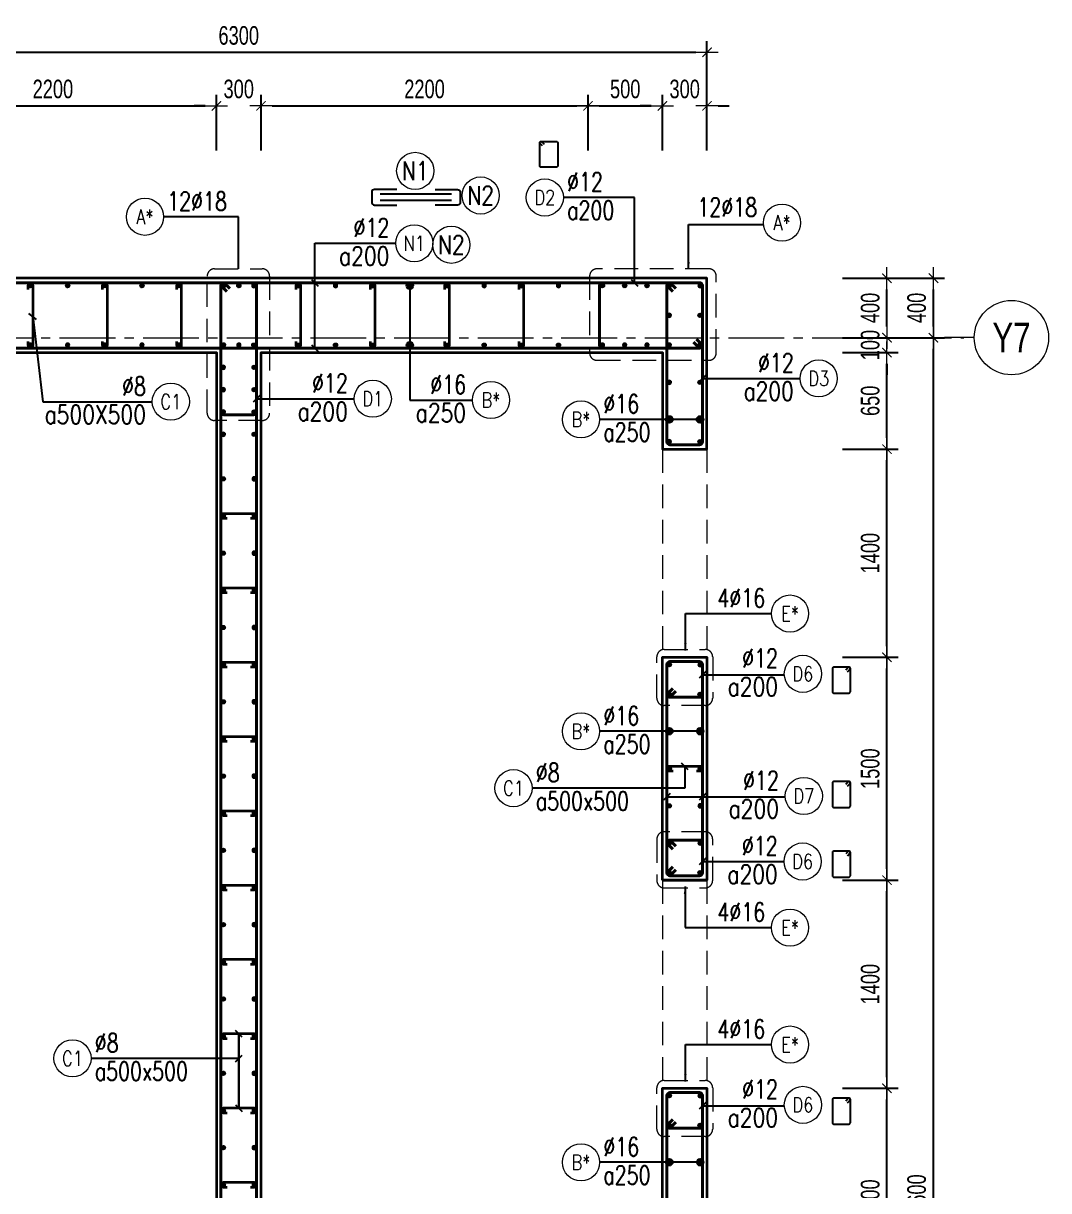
# Model space of a CAD drawing. Header units: millimetres. Extents: x 988833 to 1318015, y -9365 to 47591.
# Drawn here: x 1014300 to 1021197, y 39266 to 47120 of the extents above; entities that cross this region are included whole.
import ezdxf
from ezdxf.enums import TextEntityAlignment as Align

# ---------------------------------------------------------------- set-up
doc = ezdxf.new("R2010")
doc.units = ezdxf.units.MM
doc.header["$MEASUREMENT"] = 0
for name, pattern in [('HIDDEN', [9.525, 6.35, -3.175]), ('HIDDEN2', [4.7625, 3.175, -1.5875]), ('OF_Grid_1$0$CENTER2', [1.125, 0.75, -0.125, 0.125, -0.125])]:
    doc.linetypes.add(name, pattern=pattern)
doc.layers.get('0').update_dxf_attribs({"lineweight": 20})
doc.layers.get('Defpoints').update_dxf_attribs({"color": 151, "lineweight": 9})
doc.layers.add('Hidden', color=9, linetype='HIDDEN')
doc.layers.add('Ligature', color=1, linetype='Continuous')
for name, color, linetype, lineweight in [('KC-LEADER', 153, 'Continuous', 18), ('KC-THEP', 6, 'Continuous', 40), ('NDC_S_BEAM', 3, 'HIDDEN2', 20), ('NDC_S_DIM', 1, 'Continuous', 15), ('NDC_S_HIDDEN', 8, 'HIDDEN2', 13), ('NDC_S_LEADER', 1, 'Continuous', 15), ('NDC_S_REBAR', 4, 'Continuous', 35), ('NDC_S_STIRRUP', 4, 'Continuous', 40), ('NDC_S_VN TEXT', 7, 'Continuous', 20), ('NDC_S_WALL', 6, 'Continuous', 35), ('OF_Grid_1$0$NDC_S_AXIS', 5, 'OF_Grid_1$0$CENTER2', 13), ('OF_Grid_1$0$NDC_S_SYMBOL', 1, 'Continuous', 15), ('OF_Grid_1$0$NDC_S_TEXT SYMBOL', 7, 'Continuous', 20)]:
    doc.layers.add(name, color=color, linetype=linetype, lineweight=lineweight)
doc.styles.add('NDC_ARIAL', font='arial.ttf', dxfattribs={"width": 0.85})
doc.styles.add('NDC_DIM', font='', dxfattribs={"width": 0.75})
doc.styles.add('NDC_EN TXT', font='romans.shx', dxfattribs={"width": 0.8})
doc.styles.add('OF_Grid_1$0$NDC_ANNO', font='', dxfattribs={"width": 0.8})
doc.styles.get('NDC_DIM').set_extended_font_data('Dotum')
doc.styles.get('OF_Grid_1$0$NDC_ANNO').set_extended_font_data('Dotum')
doc.dimstyles.new('NDC_1-50', dxfattribs={"dimscale": 50, "dimtxt": 2.5, "dimasz": 1, "dimexe": 1.5, "dimexo": 0, "dimgap": 0.8, "dimtad": 1, "dimdec": 0, "dimdsep": 46, "dimtxsty": 'NDC_ARIAL', "dimblk": 'DIMMARK', "dimcen": 49999.938995, "dimdle": 1.5, "dimclrd": 1, "dimclre": 1, "dimclrt": 3, "dimadec": 0, "dimazin": 0, "dimtfac": 1, "dimtdec": 0, "dimtix": 1, "dimtmove": 2, "dimatfit": 3, "dimfxl": 1, "dimarcsym": 0})
doc.dimstyles.new('NDC_dim_30', dxfattribs={"dimscale": 30, "dimtxt": 2.5, "dimasz": 1.5, "dimexe": 1.5, "dimexo": 2.5, "dimgap": 1, "dimtad": 1, "dimdec": 0, "dimzin": 0, "dimdsep": 46, "dimtxsty": 'NDC_DIM', "dimblk": 'DIMMARK', "dimcen": 0.09, "dimdle": 1.2, "dimclrd": 1, "dimclre": 1, "dimclrt": 3, "dimadec": 0, "dimazin": 0, "dimtfac": 1, "dimtdec": 0, "dimtix": 1, "dimtofl": 0, "dimtmove": 0, "dimatfit": 3, "dimfxl": 6, "dimfxlon": 1, "dimtolj": 1, "dimtzin": 0, "dimarcsym": 0})
doc.dimstyles.new('NDC_dim_50', dxfattribs={"dimscale": 50, "dimtxt": 2.5, "dimasz": 1.5, "dimexe": 1.5, "dimexo": 2.5, "dimgap": 1, "dimtad": 1, "dimdec": 0, "dimzin": 0, "dimdsep": 46, "dimtxsty": 'NDC_DIM', "dimblk": 'DIMMARK', "dimcen": 0.09, "dimdle": 1.2, "dimclrd": 1, "dimclre": 1, "dimclrt": 3, "dimadec": 0, "dimazin": 0, "dimtfac": 1, "dimtdec": 0, "dimtix": 1, "dimtofl": 0, "dimtmove": 0, "dimatfit": 3, "dimfxl": 6, "dimfxlon": 1, "dimtolj": 1, "dimtzin": 0, "dimarcsym": 0})

# ---------------------------------------------------------------- blocks, each defined once
blk = doc.blocks.new('THEP')
at = {"layer": 'KC-LEADER', "color": 6}
blk.add_circle((0, 0), 14, dxfattribs=at)
at = {"layer": 'KC-THEP'}
for p, q in [((-14, 0), (14, 0)), ((9.9, 9.9), (-9.9, -9.9)), ((-9.9, 9.9), (9.9, -9.9)), ((0, 14), (0, -14))]:
    blk.add_line(p, q, dxfattribs=at)
blk = doc.blocks.new('DIMMARK')
at = {"layer": 'NDC_S_DIM', "color": 1}
blk.add_line((-1.5, 0), (1, 0), dxfattribs=at)
at = {"layer": 'NDC_S_DIM', "color": 2, "const_width": 0.1}
blk.add_lwpolyline([(-0.42, -0.42), (0.42, 0.42)], dxfattribs=at)
blk = doc.blocks.new('*U11')
blk.add_circle((-2.5, 0), 2.5)
at = {"layer": 'NDC_S_VN TEXT', "color": 3, "style": 'NDC_EN TXT', "width": 0.75}
for tag, p in [('DK1', (0.5, 0.85)), ('KC1', (0.5, -2.97))]:
    blk.add_attdef(tag, p, '', height=2.5, dxfattribs=at)
at = {"layer": 'NDC_S_VN TEXT', "color": 7, "style": 'NDC_EN TXT', "width": 0.8}
blk.add_attdef('SH2', text='', height=2, dxfattribs=at).set_placement((-2.5, 0), align=Align.MIDDLE)
blk = doc.blocks.new('*U10')
blk.add_circle((2.5, 0), 2.5)
at = {"layer": 'NDC_S_VN TEXT', "color": 3, "style": 'NDC_EN TXT'}
for tag, width, p in [('DK2', 0.75, (-0.85, 0.85)), ('KC2', 0.8, (-0.85, -2.97))]:
    blk.add_attdef(tag, text='', height=2.5, dxfattribs=dict(at, width=width)).set_placement(p, align=Align.RIGHT)
at = {"layer": 'NDC_S_VN TEXT', "color": 7, "style": 'NDC_EN TXT', "width": 0.8}
blk.add_attdef('SH3', text='', height=2, dxfattribs=at).set_placement((2.5, 0), align=Align.MIDDLE)
blk = doc.blocks.new('A$C7BC65A55')
at = {"layer": 'Ligature'}
for p, q in [((-15.2, 372, 0), (-15.2, 38.5, 0)), ((15.2, 372, 0), (15.2, 38.5, 0))]:
    blk.add_line(p, q, dxfattribs=at)
for points in [[(-36.2, 296.5), (-36.2, 400.9, -0.414214), (-24, 413.1), (24, 413.1, -0.414214), (36.2, 400.9), (36.2, 296.5)], [(-36.2, 116.5), (-36.2, 12.2, 0.414214), (-24, 0), (24, 0, 0.414214), (36.2, 12.2), (36.2, 116.5)]]:
    blk.add_lwpolyline(points, format="xyb", dxfattribs=at)
blk = doc.blocks.new('*U13')
blk.add_circle((-2.5, 0), 2.5)
at = {"layer": 'NDC_S_VN TEXT', "color": 3, "style": 'NDC_EN TXT', "width": 0.75}
blk.add_attdef('DK1', (0.5, 0.85), '', height=2.5, dxfattribs=at)
at = {"layer": 'NDC_S_VN TEXT', "color": 7, "style": 'NDC_EN TXT', "width": 0.8}
blk.add_attdef('SH2', text='', height=2, dxfattribs=at).set_placement((-2.5, 0), align=Align.MIDDLE)
blk = doc.blocks.new('*D229')
at = {"layer": 'Defpoints', "color": 0, "transparency": 16777216}
for p in [(1015599, 46564.9), (1013398.8, 46328.1), (1015599, 44904.9)]:
    blk.add_point(p, dxfattribs=at)
at = {"layer": 'NDC_S_DIM', "color": 1, "lineweight": -2, "transparency": 16777216}
for p, q in [((1013398.8, 46453.1), (1013398.8, 46639.9)), ((1015599, 46264.9), (1015599, 46639.9)), ((1013473.8, 46564.9), (1015524, 46564.9))]:
    blk.add_line(p, q, dxfattribs=at)
at = {"layer": 'NDC_S_DIM', "color": 1, "lineweight": -2, "transparency": 16777216, "xscale": 75, "yscale": 75, "zscale": 75, "rotation": 180}
blk.add_blockref('DIMMARK', (1013398.8, 46564.9), dxfattribs=at)
at = {"layer": 'NDC_S_DIM', "color": 1, "lineweight": -2, "transparency": 16777216, "xscale": 75, "yscale": 75, "zscale": 75}
blk.add_blockref('DIMMARK', (1015599, 46564.9), dxfattribs=at)
at = {"layer": 'NDC_S_DIM', "color": 3, "transparency": 16777216, "insert": (1014498.9, 46677.5), "char_height": 125, "attachment_point": 5, "style": 'NDC_DIM'}
blk.add_mtext('\\A1;2200', dxfattribs=at)
blk = doc.blocks.new('*D216')
at = {"layer": 'Defpoints', "color": 0, "transparency": 16777216}
for p in [(1015899, 46564.9), (1015599, 44904.9), (1015899, 44904.9)]:
    blk.add_point(p, dxfattribs=at)
at = {"layer": 'NDC_S_DIM', "color": 1, "lineweight": -2, "transparency": 16777216}
for p, q in [((1015599, 46264.9), (1015599, 46639.9)), ((1015899, 46264.9), (1015899, 46639.9)), ((1015524, 46564.9), (1015449, 46564.9)), ((1015974, 46564.9), (1016049, 46564.9))]:
    blk.add_line(p, q, dxfattribs=at)
at = {"layer": 'NDC_S_DIM', "color": 1, "lineweight": -2, "transparency": 16777216, "xscale": 75, "yscale": 75, "zscale": 75}
blk.add_blockref('DIMMARK', (1015599, 46564.9), dxfattribs=at)
at = {"layer": 'NDC_S_DIM', "color": 1, "lineweight": -2, "transparency": 16777216, "xscale": 75, "yscale": 75, "zscale": 75, "rotation": 180}
blk.add_blockref('DIMMARK', (1015899, 46564.9), dxfattribs=at)
at = {"layer": 'NDC_S_DIM', "color": 3, "transparency": 16777216, "insert": (1015749, 46677.5), "char_height": 125, "attachment_point": 5, "style": 'NDC_DIM'}
blk.add_mtext('\\A1;300', dxfattribs=at)
blk = doc.blocks.new('*D217')
at = {"layer": 'Defpoints', "color": 0, "transparency": 16777216}
for p in [(1018098.7, 46564.9), (1018098.7, 44956.6), (1015899, 44904.9)]:
    blk.add_point(p, dxfattribs=at)
at = {"layer": 'NDC_S_DIM', "color": 1, "lineweight": -2, "transparency": 16777216}
for p, q in [((1015899, 46264.9), (1015899, 46639.9)), ((1018098.7, 46264.9), (1018098.7, 46639.9)), ((1015974, 46564.9), (1018023.7, 46564.9))]:
    blk.add_line(p, q, dxfattribs=at)
at = {"layer": 'NDC_S_DIM', "color": 1, "lineweight": -2, "transparency": 16777216, "xscale": 75, "yscale": 75, "zscale": 75, "rotation": 180}
blk.add_blockref('DIMMARK', (1015899, 46564.9), dxfattribs=at)
at = {"layer": 'NDC_S_DIM', "color": 1, "lineweight": -2, "transparency": 16777216, "xscale": 75, "yscale": 75, "zscale": 75}
blk.add_blockref('DIMMARK', (1018098.7, 46564.9), dxfattribs=at)
at = {"layer": 'NDC_S_DIM', "color": 3, "transparency": 16777216, "insert": (1016998.9, 46677.5), "char_height": 125, "attachment_point": 5, "style": 'NDC_DIM'}
blk.add_mtext('\\A1;2200', dxfattribs=at)
blk = doc.blocks.new('*D218')
at = {"layer": 'Defpoints', "color": 0, "transparency": 16777216}
for p in [(1018599, 46564.9), (1018098.7, 44956.6), (1018599, 44904.9)]:
    blk.add_point(p, dxfattribs=at)
at = {"layer": 'NDC_S_DIM', "color": 1, "lineweight": -2, "transparency": 16777216}
for p, q in [((1018098.7, 46264.9), (1018098.7, 46639.9)), ((1018599, 46264.9), (1018599, 46639.9)), ((1018173.7, 46564.9), (1018524, 46564.9))]:
    blk.add_line(p, q, dxfattribs=at)
at = {"layer": 'NDC_S_DIM', "color": 1, "lineweight": -2, "transparency": 16777216, "xscale": 75, "yscale": 75, "zscale": 75, "rotation": 180}
blk.add_blockref('DIMMARK', (1018098.7, 46564.9), dxfattribs=at)
at = {"layer": 'NDC_S_DIM', "color": 1, "lineweight": -2, "transparency": 16777216, "xscale": 75, "yscale": 75, "zscale": 75}
blk.add_blockref('DIMMARK', (1018599, 46564.9), dxfattribs=at)
at = {"layer": 'NDC_S_DIM', "color": 3, "transparency": 16777216, "insert": (1018348.9, 46677.5), "char_height": 125, "attachment_point": 5, "style": 'NDC_DIM'}
blk.add_mtext('\\A1;500', dxfattribs=at)
blk = doc.blocks.new('*D219')
at = {"layer": 'Defpoints', "color": 0, "transparency": 16777216}
for p in [(1018899, 46564.9), (1018899, 45404.9), (1018599, 44904.9)]:
    blk.add_point(p, dxfattribs=at)
at = {"layer": 'NDC_S_DIM', "color": 1, "lineweight": -2, "transparency": 16777216}
for p, q in [((1018599, 46264.9), (1018599, 46639.9)), ((1018899, 46264.9), (1018899, 46639.9)), ((1018524, 46564.9), (1018449, 46564.9)), ((1018974, 46564.9), (1019049, 46564.9))]:
    blk.add_line(p, q, dxfattribs=at)
at = {"layer": 'NDC_S_DIM', "color": 1, "lineweight": -2, "transparency": 16777216, "xscale": 75, "yscale": 75, "zscale": 75}
blk.add_blockref('DIMMARK', (1018599, 46564.9), dxfattribs=at)
at = {"layer": 'NDC_S_DIM', "color": 1, "lineweight": -2, "transparency": 16777216, "xscale": 75, "yscale": 75, "zscale": 75, "rotation": 180}
blk.add_blockref('DIMMARK', (1018899, 46564.9), dxfattribs=at)
at = {"layer": 'NDC_S_DIM', "color": 3, "transparency": 16777216, "insert": (1018749, 46677.5), "char_height": 125, "attachment_point": 5, "style": 'NDC_DIM'}
blk.add_mtext('\\A1;300', dxfattribs=at)
blk = doc.blocks.new('*D220')
at = {"layer": 'Defpoints', "color": 0, "transparency": 16777216}
for p in [(1018899, 46925.2), (1012599, 45404.9), (1018899, 45404.9)]:
    blk.add_point(p, dxfattribs=at)
at = {"layer": 'NDC_S_DIM', "color": 1, "lineweight": -2, "transparency": 16777216}
for p, q in [((1012599, 46625.2), (1012599, 47000.2)), ((1018899, 46625.2), (1018899, 47000.2)), ((1012674, 46925.2), (1018824, 46925.2))]:
    blk.add_line(p, q, dxfattribs=at)
at = {"layer": 'NDC_S_DIM', "color": 1, "lineweight": -2, "transparency": 16777216, "xscale": 75, "yscale": 75, "zscale": 75, "rotation": 180}
blk.add_blockref('DIMMARK', (1012599, 46925.2), dxfattribs=at)
at = {"layer": 'NDC_S_DIM', "color": 1, "lineweight": -2, "transparency": 16777216, "xscale": 75, "yscale": 75, "zscale": 75}
blk.add_blockref('DIMMARK', (1018899, 46925.2), dxfattribs=at)
at = {"layer": 'NDC_S_DIM', "color": 3, "transparency": 16777216, "insert": (1015749, 47037.8), "char_height": 125, "attachment_point": 5, "style": 'NDC_DIM'}
blk.add_mtext('\\A1;6300', dxfattribs=at)
blk = doc.blocks.new('*U9')
blk.add_circle((2.5, 0), 2.5)
at = {"layer": 'NDC_S_VN TEXT', "color": 3, "style": 'NDC_EN TXT', "width": 0.75}
blk.add_attdef('DK2', text='', height=2.5, dxfattribs=at).set_placement((-0.85, 0.85), align=Align.RIGHT)
at = {"layer": 'NDC_S_VN TEXT', "color": 7, "style": 'NDC_EN TXT', "width": 0.8}
blk.add_attdef('SH3', text='', height=2, dxfattribs=at).set_placement((2.5, 0), align=Align.MIDDLE)
blk = doc.blocks.new('*D206')
at = {"layer": 'Defpoints', "color": 0, "ltscale": 200, "transparency": 16777216}
for p in [(1018899, 45404.9), (1020109.8, 45404.9), (1018899, 45004.9)]:
    blk.add_point(p, dxfattribs=at)
at = {"layer": 'NDC_S_DIM', "color": 1, "lineweight": -2, "ltscale": 200, "transparency": 16777216}
for p, q in [((1019809.8, 45404.9), (1020184.8, 45404.9)), ((1020109.8, 45079.9), (1020109.8, 45329.9)), ((1019809.8, 45004.9), (1020184.8, 45004.9))]:
    blk.add_line(p, q, dxfattribs=at)
at = {"layer": 'NDC_S_DIM', "color": 1, "lineweight": -2, "ltscale": 200, "transparency": 16777216, "xscale": 75, "yscale": 75, "zscale": 75}
for p, rotation in [((1020109.8, 45404.9), 90), ((1020109.8, 45004.9), 270)]:
    blk.add_blockref('DIMMARK', p, dxfattribs=dict(at, rotation=rotation))
at = {"layer": 'NDC_S_DIM', "color": 3, "ltscale": 200, "transparency": 16777216, "insert": (1019997.2, 45204.9), "char_height": 125, "attachment_point": 5, "rotation": 90, "style": 'NDC_DIM'}
blk.add_mtext('\\A1;400', dxfattribs=at)
blk = doc.blocks.new('*D210')
at = {"layer": 'Defpoints', "color": 0, "ltscale": 200, "transparency": 16777216}
for p in [(1018899, 45004.9), (1020422.4, 45004.9), (1018899, 33405.2)]:
    blk.add_point(p, dxfattribs=at)
at = {"layer": 'NDC_S_DIM', "color": 1, "lineweight": -2, "ltscale": 200, "transparency": 16777216}
for p, q in [((1020122.4, 45004.9), (1020497.4, 45004.9)), ((1020422.4, 33480.2), (1020422.4, 44929.9)), ((1020122.4, 33405.2), (1020497.4, 33405.2))]:
    blk.add_line(p, q, dxfattribs=at)
at = {"layer": 'NDC_S_DIM', "color": 1, "lineweight": -2, "ltscale": 200, "transparency": 16777216, "xscale": 75, "yscale": 75, "zscale": 75}
for p, rotation in [((1020422.4, 45004.9), 90), ((1020422.4, 33405.2), 270)]:
    blk.add_blockref('DIMMARK', p, dxfattribs=dict(at, rotation=rotation))
at = {"layer": 'NDC_S_DIM', "color": 3, "ltscale": 200, "transparency": 16777216, "insert": (1020309.8, 39205), "char_height": 125, "attachment_point": 5, "rotation": 90, "style": 'NDC_DIM'}
blk.add_mtext('\\A1;11600', dxfattribs=at)
blk = doc.blocks.new('*D211')
at = {"layer": 'Defpoints', "color": 0, "ltscale": 200, "transparency": 16777216}
for p in [(1018899, 45404.9), (1020422.4, 45404.9), (1018899, 45004.9)]:
    blk.add_point(p, dxfattribs=at)
at = {"layer": 'NDC_S_DIM', "color": 1, "lineweight": -2, "ltscale": 200, "transparency": 16777216}
for p, q in [((1020122.4, 45404.9), (1020497.4, 45404.9)), ((1020422.4, 45079.9), (1020422.4, 45329.9)), ((1020122.4, 45004.9), (1020497.4, 45004.9))]:
    blk.add_line(p, q, dxfattribs=at)
at = {"layer": 'NDC_S_DIM', "color": 1, "lineweight": -2, "ltscale": 200, "transparency": 16777216, "xscale": 75, "yscale": 75, "zscale": 75}
for p, rotation in [((1020422.4, 45404.9), 90), ((1020422.4, 45004.9), 270)]:
    blk.add_blockref('DIMMARK', p, dxfattribs=dict(at, rotation=rotation))
at = {"layer": 'NDC_S_DIM', "color": 3, "ltscale": 200, "transparency": 16777216, "insert": (1020309.8, 45204.9), "char_height": 125, "attachment_point": 5, "rotation": 90, "style": 'NDC_DIM'}
blk.add_mtext('\\A1;400', dxfattribs=at)
blk = doc.blocks.new('*U57')
at = {"layer": 'OF_Grid_1$0$NDC_S_SYMBOL'}
blk.add_line((-5, 0), (-9, 0), dxfattribs=at)
blk.add_circle((0, 0), 5, dxfattribs=at)
at = {"layer": 'OF_Grid_1$0$NDC_S_TEXT SYMBOL', "color": 7, "style": 'OF_Grid_1$0$NDC_ANNO', "width": 0.8}
blk.add_attdef('GRID', text='', height=4, rotation=90, dxfattribs=at).set_placement((0, 0), align=Align.MIDDLE)
blk = doc.blocks.new('*D236')
at = {"layer": 'Defpoints', "color": 0, "ltscale": 200, "transparency": 16777216}
for p in [(1018845.3, 39954.9), (1020109.8, 39954.9), (1018845.3, 38454.9)]:
    blk.add_point(p, dxfattribs=at)
at = {"layer": 'NDC_S_DIM', "color": 1, "lineweight": -2, "ltscale": 200, "transparency": 16777216}
for p, q in [((1019809.8, 39954.9), (1020184.8, 39954.9)), ((1020109.8, 38529.9), (1020109.8, 39879.9)), ((1019809.8, 38454.9), (1020184.8, 38454.9))]:
    blk.add_line(p, q, dxfattribs=at)
at = {"layer": 'NDC_S_DIM', "color": 1, "lineweight": -2, "ltscale": 200, "transparency": 16777216, "xscale": 75, "yscale": 75, "zscale": 75}
for p, rotation in [((1020109.8, 39954.9), 90), ((1020109.8, 38454.9), 270)]:
    blk.add_blockref('DIMMARK', p, dxfattribs=dict(at, rotation=rotation))
at = {"layer": 'NDC_S_DIM', "color": 3, "ltscale": 200, "transparency": 16777216, "insert": (1019997.2, 39204.9), "char_height": 125, "attachment_point": 5, "rotation": 90, "style": 'NDC_DIM'}
blk.add_mtext('\\A1;1500', dxfattribs=at)
blk = doc.blocks.new('*D237')
at = {"layer": 'Defpoints', "color": 0, "ltscale": 200, "transparency": 16777216}
for p in [(1018845.3, 41354.9), (1020109.8, 41354.9), (1018845.3, 39954.9)]:
    blk.add_point(p, dxfattribs=at)
at = {"layer": 'NDC_S_DIM', "color": 1, "lineweight": -2, "ltscale": 200, "transparency": 16777216}
for p, q in [((1019809.8, 41354.9), (1020184.8, 41354.9)), ((1020109.8, 40029.9), (1020109.8, 41279.9)), ((1019809.8, 39954.9), (1020184.8, 39954.9))]:
    blk.add_line(p, q, dxfattribs=at)
at = {"layer": 'NDC_S_DIM', "color": 1, "lineweight": -2, "ltscale": 200, "transparency": 16777216, "xscale": 75, "yscale": 75, "zscale": 75}
for p, rotation in [((1020109.8, 41354.9), 90), ((1020109.8, 39954.9), 270)]:
    blk.add_blockref('DIMMARK', p, dxfattribs=dict(at, rotation=rotation))
at = {"layer": 'NDC_S_DIM', "color": 3, "ltscale": 200, "transparency": 16777216, "insert": (1019997.2, 40654.9), "char_height": 125, "attachment_point": 5, "rotation": 90, "style": 'NDC_DIM'}
blk.add_mtext('\\A1;1400', dxfattribs=at)
blk = doc.blocks.new('*D238')
at = {"layer": 'Defpoints', "color": 0, "ltscale": 200, "transparency": 16777216}
for p in [(1018845.3, 42854.9), (1020109.8, 42854.9), (1018845.3, 41354.9)]:
    blk.add_point(p, dxfattribs=at)
at = {"layer": 'NDC_S_DIM', "color": 1, "lineweight": -2, "ltscale": 200, "transparency": 16777216}
for p, q in [((1019809.8, 42854.9), (1020184.8, 42854.9)), ((1020109.8, 41429.9), (1020109.8, 42779.9)), ((1019809.8, 41354.9), (1020184.8, 41354.9))]:
    blk.add_line(p, q, dxfattribs=at)
at = {"layer": 'NDC_S_DIM', "color": 1, "lineweight": -2, "ltscale": 200, "transparency": 16777216, "xscale": 75, "yscale": 75, "zscale": 75}
for p, rotation in [((1020109.8, 42854.9), 90), ((1020109.8, 41354.9), 270)]:
    blk.add_blockref('DIMMARK', p, dxfattribs=dict(at, rotation=rotation))
at = {"layer": 'NDC_S_DIM', "color": 3, "ltscale": 200, "transparency": 16777216, "insert": (1019997.2, 42104.9), "char_height": 125, "attachment_point": 5, "rotation": 90, "style": 'NDC_DIM'}
blk.add_mtext('\\A1;1500', dxfattribs=at)
blk = doc.blocks.new('*D239')
at = {"layer": 'Defpoints', "color": 0, "ltscale": 200, "transparency": 16777216}
for p in [(1018845.3, 44254.9), (1020109.8, 44254.9), (1018845.3, 42854.9)]:
    blk.add_point(p, dxfattribs=at)
at = {"layer": 'NDC_S_DIM', "color": 1, "lineweight": -2, "ltscale": 200, "transparency": 16777216}
for p, q in [((1019809.8, 44254.9), (1020184.8, 44254.9)), ((1020109.8, 42929.9), (1020109.8, 44179.9)), ((1019809.8, 42854.9), (1020184.8, 42854.9))]:
    blk.add_line(p, q, dxfattribs=at)
at = {"layer": 'NDC_S_DIM', "color": 1, "lineweight": -2, "ltscale": 200, "transparency": 16777216, "xscale": 75, "yscale": 75, "zscale": 75}
for p, rotation in [((1020109.8, 44254.9), 90), ((1020109.8, 42854.9), 270)]:
    blk.add_blockref('DIMMARK', p, dxfattribs=dict(at, rotation=rotation))
at = {"layer": 'NDC_S_DIM', "color": 3, "ltscale": 200, "transparency": 16777216, "insert": (1019997.2, 43554.9), "char_height": 125, "attachment_point": 5, "rotation": 90, "style": 'NDC_DIM'}
blk.add_mtext('\\A1;1400', dxfattribs=at)
blk = doc.blocks.new('*D240')
at = {"layer": 'Defpoints', "color": 0, "ltscale": 200, "transparency": 16777216}
for p in [(1018599, 44904.9), (1020109.8, 44904.9), (1018845.3, 44254.9)]:
    blk.add_point(p, dxfattribs=at)
at = {"layer": 'NDC_S_DIM', "color": 1, "lineweight": -2, "ltscale": 200, "transparency": 16777216}
for p, q in [((1019809.8, 44904.9), (1020184.8, 44904.9)), ((1020109.8, 44329.9), (1020109.8, 44829.9)), ((1019809.8, 44254.9), (1020184.8, 44254.9))]:
    blk.add_line(p, q, dxfattribs=at)
at = {"layer": 'NDC_S_DIM', "color": 1, "lineweight": -2, "ltscale": 200, "transparency": 16777216, "xscale": 75, "yscale": 75, "zscale": 75}
for p, rotation in [((1020109.8, 44904.9), 90), ((1020109.8, 44254.9), 270)]:
    blk.add_blockref('DIMMARK', p, dxfattribs=dict(at, rotation=rotation))
at = {"layer": 'NDC_S_DIM', "color": 3, "ltscale": 200, "transparency": 16777216, "insert": (1019997.2, 44579.9), "char_height": 125, "attachment_point": 5, "rotation": 90, "style": 'NDC_DIM'}
blk.add_mtext('\\A1;650', dxfattribs=at)
blk = doc.blocks.new('*D241')
at = {"layer": 'Defpoints', "color": 0, "ltscale": 200, "transparency": 16777216}
for p in [(1018899, 45004.9), (1020109.8, 45004.9), (1018599, 44904.9)]:
    blk.add_point(p, dxfattribs=at)
at = {"layer": 'NDC_S_DIM', "color": 1, "lineweight": -2, "ltscale": 200, "transparency": 16777216}
for p, q in [((1020109.8, 45079.9), (1020109.8, 45154.9)), ((1019809.8, 45004.9), (1020184.8, 45004.9)), ((1019809.8, 44904.9), (1020184.8, 44904.9)), ((1020109.8, 44829.9), (1020109.8, 44754.9))]:
    blk.add_line(p, q, dxfattribs=at)
at = {"layer": 'NDC_S_DIM', "color": 1, "lineweight": -2, "ltscale": 200, "transparency": 16777216, "xscale": 75, "yscale": 75, "zscale": 75}
for p, rotation in [((1020109.8, 45004.9), 270), ((1020109.8, 44904.9), 90)]:
    blk.add_blockref('DIMMARK', p, dxfattribs=dict(at, rotation=rotation))
at = {"layer": 'NDC_S_DIM', "color": 3, "ltscale": 200, "transparency": 16777216, "insert": (1019997.2, 44954.9), "char_height": 125, "attachment_point": 5, "rotation": 90, "style": 'NDC_DIM'}
blk.add_mtext('\\A1;100', dxfattribs=at)

msp = doc.modelspace()

# ---------------------------------------------------------------- linework, layer by layer
for centre in [(1016936.2, 46127.1), (1017376.3, 45961.4), (1017179.4, 45629.9)]:
    msp.add_circle(centre, 125)
at = {"layer": 'Ligature'}
for points in [[(1017791.9, 46294.8), (1017776, 46310.7, -0.668179), (1017781.7, 46324.7), (1017886.4, 46324.7, -0.414214), (1017894.5, 46316.5), (1017894.5, 46159.4, -0.414214), (1017886.4, 46151.2), (1017781.7, 46151.2, -0.414214), (1017773.6, 46159.4), (1017773.6, 46316.5, -0.668179), (1017787.5, 46322.3), (1017803.5, 46306.3)], [(1019845.1, 42757.1), (1019861, 42773.1, 0.668179), (1019855.2, 42787), (1019750.6, 42787, 0.414214), (1019742.5, 42778.9), (1019742.5, 42621.8, 0.414214), (1019750.6, 42613.6), (1019855.2, 42613.6, 0.414214), (1019863.4, 42621.8), (1019863.4, 42778.9, 0.668179), (1019849.5, 42784.6), (1019833.5, 42768.7)], [(1019845, 41988), (1019861, 42003.9, 0.668179), (1019855.2, 42017.9), (1019750.6, 42017.9, 0.414214), (1019742.4, 42009.7), (1019742.4, 41852.6, 0.414214), (1019750.6, 41844.4), (1019855.2, 41844.4, 0.414214), (1019863.4, 41852.6), (1019863.4, 42009.7, 0.668179), (1019849.4, 42015.5), (1019833.5, 41999.5)], [(1019845, 41519.4), (1019861, 41535.4, 0.668179), (1019855.2, 41549.3), (1019750.6, 41549.3, 0.414214), (1019742.4, 41541.1), (1019742.4, 41384, 0.414214), (1019750.6, 41375.9), (1019855.2, 41375.9, 0.414214), (1019863.4, 41384), (1019863.4, 41541.1, 0.668179), (1019849.4, 41546.9), (1019833.5, 41530.9)], [(1019845.1, 39857.1), (1019861, 39873.1, 0.668179), (1019855.2, 39887), (1019750.6, 39887, 0.414214), (1019742.5, 39878.9), (1019742.5, 39721.8, 0.414214), (1019750.6, 39713.6), (1019855.2, 39713.6, 0.414214), (1019863.4, 39721.8), (1019863.4, 39878.9, 0.668179), (1019849.5, 39884.6), (1019833.5, 39868.7)]]:
    msp.add_lwpolyline(points, format="xyb", dxfattribs=at)
at = {"layer": 'NDC_S_BEAM', "ltscale": 50}
for p, q in [((1018599, 44254.9), (1018599, 42854.9)), ((1018899, 44254.9), (1018899, 42854.9)), ((1018599, 41354.9), (1018599, 39954.9)), ((1018899, 41354.9), (1018899, 39954.9))]:
    msp.add_line(p, q, dxfattribs=at)
at = {"layer": 'NDC_S_HIDDEN', "ltscale": 50}
for points in [[(1015586.7, 45468.3), (1015906.5, 45468.3, -0.414214), (1015956.5, 45418.3), (1015956.5, 44497.6, -0.414214), (1015906.5, 44447.6), (1015586.7, 44447.6, -0.414214), (1015536.7, 44497.6), (1015536.7, 45418.3, -0.414214)], [(1018911.4, 45468.3), (1018159.2, 45468.3, 0.414214), (1018109.2, 45418.3), (1018109.2, 44902.5, 0.414214), (1018159.2, 44852.5), (1018911.4, 44852.5, 0.414214), (1018961.4, 44902.5), (1018961.4, 45418.3, 0.414214)], [(1018611.4, 42907), (1018887.2, 42907, -0.414214), (1018937.2, 42857), (1018937.2, 42579.4, -0.414214), (1018887.2, 42529.4), (1018611.4, 42529.4, -0.414214), (1018561.4, 42579.4), (1018561.4, 42857, -0.414214)], [(1018611.4, 41302.9), (1018887.2, 41302.9, 0.414214), (1018937.2, 41352.9), (1018937.2, 41630.4, 0.414214), (1018887.2, 41680.4), (1018611.4, 41680.4, 0.414214), (1018561.4, 41630.4), (1018561.4, 41352.9, 0.414214)], [(1018611.4, 40007), (1018887.2, 40007, -0.414214), (1018937.2, 39957), (1018937.2, 39679.4, -0.414214), (1018887.2, 39629.4), (1018611.4, 39629.4, -0.414214), (1018561.4, 39679.4), (1018561.4, 39957, -0.414214)]]:
    msp.add_lwpolyline(points, format="xyb", close=True, dxfattribs=at)
at = {"layer": 'NDC_S_REBAR'}
for points in [[(1014332.8, 45329.9), (1014332.8, 45354.9, -1), (1014362.8, 45354.9), (1014362.8, 44954.9, -1), (1014332.8, 44954.9), (1014332.8, 44979.9)], [(1014832.8, 45329.9), (1014832.8, 45354.9, -1), (1014862.8, 45354.9), (1014862.8, 44954.9, -1), (1014832.8, 44954.9), (1014832.8, 44979.9)], [(1015332.8, 45329.9), (1015332.8, 45354.9, -1), (1015362.8, 45354.9), (1015362.8, 44954.9, -1), (1015332.8, 44954.9), (1015332.8, 44979.9)], [(1016135.2, 45329.9), (1016135.2, 45354.9, -1), (1016165.2, 45354.9), (1016165.2, 44954.9, -1), (1016135.2, 44954.9), (1016135.2, 44979.9)], [(1016635.2, 45329.9), (1016635.2, 45354.9, -1), (1016665.2, 45354.9), (1016665.2, 44954.9, -1), (1016635.2, 44954.9), (1016635.2, 44979.9)], [(1017135.2, 45329.9), (1017135.2, 45354.9, -1), (1017165.2, 45354.9), (1017165.2, 44954.9, -1), (1017135.2, 44954.9), (1017135.2, 44979.9)], [(1017635.2, 45329.9), (1017635.2, 45354.9, -1), (1017665.2, 45354.9), (1017665.2, 44954.9, -1), (1017635.2, 44954.9), (1017635.2, 44979.9)], [(1015827.5, 43789.9), (1015852.5, 43789.9, 1), (1015852.5, 43819.9), (1015645.5, 43819.9, 1), (1015645.5, 43789.9), (1015670.5, 43789.9)], [(1015827.5, 43289.9), (1015852.5, 43289.9, 1), (1015852.5, 43319.9), (1015645.5, 43319.9, 1), (1015645.5, 43289.9), (1015670.5, 43289.9)], [(1015827.5, 42789.9), (1015852.5, 42789.9, 1), (1015852.5, 42819.9), (1015645.5, 42819.9, 1), (1015645.5, 42789.9), (1015670.5, 42789.9)], [(1015827.5, 42289.9), (1015852.5, 42289.9, 1), (1015852.5, 42319.9), (1015645.5, 42319.9, 1), (1015645.5, 42289.9), (1015670.5, 42289.9)], [(1018827.5, 42089.9), (1018852.5, 42089.9, 1), (1018852.5, 42119.9), (1018645.5, 42119.9, 1), (1018645.5, 42089.9), (1018670.5, 42089.9)], [(1015827.5, 41789.9), (1015852.5, 41789.9, 1), (1015852.5, 41819.9), (1015645.5, 41819.9, 1), (1015645.5, 41789.9), (1015670.5, 41789.9)], [(1015827.5, 41289.9), (1015852.5, 41289.9, 1), (1015852.5, 41319.9), (1015645.5, 41319.9, 1), (1015645.5, 41289.9), (1015670.5, 41289.9)], [(1015827.5, 40789.9), (1015852.5, 40789.9, 1), (1015852.5, 40819.9), (1015645.5, 40819.9, 1), (1015645.5, 40789.9), (1015670.5, 40789.9)], [(1015827.5, 40289.9), (1015852.5, 40289.9, 1), (1015852.5, 40319.9), (1015645.5, 40319.9, 1), (1015645.5, 40289.9), (1015670.5, 40289.9)], [(1015827.5, 39789.9), (1015852.5, 39789.9, 1), (1015852.5, 39819.9), (1015645.5, 39819.9, 1), (1015645.5, 39789.9), (1015670.5, 39789.9)], [(1015827.5, 39289.9), (1015852.5, 39289.9, 1), (1015852.5, 39319.9), (1015645.5, 39319.9, 1), (1015645.5, 39289.9), (1015670.5, 39289.9)]]:
    msp.add_lwpolyline(points, format="xyb", dxfattribs=at)
at = {"layer": 'NDC_S_STIRRUP'}
for points in [[(1018809, 44974.9), (1018849, 44934.9, 0.414214), (1018869, 44954.9), (1018869, 45354.9, 0.414214), (1018849, 45374.9), (1012649, 45374.9, 0.414214), (1012629, 45354.9), (1012629, 44954.9, 0.414214), (1012649, 44934.9), (1018849, 44934.9, 0.414214), (1018869, 44954.9), (1018829, 44994.9)], [(1015669, 33094.9), (1015629, 33054.9, 0.414214), (1015649, 33034.9), (1015849, 33034.9, 0.414214), (1015869, 33054.9), (1015869, 45354.9, 0.414214), (1015849, 45374.9), (1015649, 45374.9, 0.414214), (1015629, 45354.9), (1015629, 33054.9, 0.414214), (1015649, 33034.9), (1015689, 33074.9)], [(1015669, 45314.9), (1015629, 45354.9, -0.414214), (1015649, 45374.9), (1015849, 45374.9, -0.414214), (1015869, 45354.9), (1015869, 44506.3, -0.414214), (1015849, 44486.3), (1015649, 44486.3, -0.414214), (1015629, 44506.3), (1015629, 45354.9, -0.414214), (1015649, 45374.9), (1015689, 45334.9)], [(1018809, 44974.9), (1018849, 44934.9, 0.414214), (1018869, 44954.9), (1018869, 45354.9, 0.414214), (1018849, 45374.9), (1018195.5, 45374.9, 0.414214), (1018175.5, 45354.9), (1018175.5, 44954.9, 0.414214), (1018195.5, 44934.9), (1018849, 44934.9, 0.414214), (1018869, 44954.9), (1018829, 44994.9)], [(1018669, 45314.9), (1018629, 45354.9, -0.414214), (1018649, 45374.9), (1018849, 45374.9, -0.414214), (1018869, 45354.9), (1018869, 44304.9, -0.414214), (1018849, 44284.9), (1018649, 44284.9, -0.414214), (1018629, 44304.9), (1018629, 45354.9, -0.414214), (1018649, 45374.9), (1018689, 45334.9)], [(1018669, 41444.9), (1018629, 41404.9, 0.414214), (1018649, 41384.9), (1018849, 41384.9, 0.414214), (1018869, 41404.9), (1018869, 42804.9, 0.414214), (1018849, 42824.9), (1018649, 42824.9, 0.414214), (1018629, 42804.9), (1018629, 41404.9, 0.414214), (1018649, 41384.9), (1018689, 41424.9)], [(1018669, 42645.4), (1018629, 42605.4, 0.414214), (1018649, 42585.4), (1018849, 42585.4, 0.414214), (1018869, 42605.4), (1018869, 42804.9, 0.414214), (1018849, 42824.9), (1018649, 42824.9, 0.414214), (1018629, 42804.9), (1018629, 42605.4, 0.414214), (1018649, 42585.4), (1018689, 42625.4)], [(1018669, 41564.4), (1018629, 41604.4, -0.414214), (1018649, 41624.4), (1018849, 41624.4, -0.414214), (1018869, 41604.4), (1018869, 41404.9, -0.414214), (1018849, 41384.9), (1018649, 41384.9, -0.414214), (1018629, 41404.9), (1018629, 41604.4, -0.414214), (1018649, 41624.4), (1018689, 41584.4)], [(1018669, 38544.9), (1018629, 38504.9, 0.414214), (1018649, 38484.9), (1018849, 38484.9, 0.414214), (1018869, 38504.9), (1018869, 39904.9, 0.414214), (1018849, 39924.9), (1018649, 39924.9, 0.414214), (1018629, 39904.9), (1018629, 38504.9, 0.414214), (1018649, 38484.9), (1018689, 38524.9)], [(1018669, 39745.4), (1018629, 39705.4, 0.414214), (1018649, 39685.4), (1018849, 39685.4, 0.414214), (1018869, 39705.4), (1018869, 39904.9, 0.414214), (1018849, 39924.9), (1018649, 39924.9, 0.414214), (1018629, 39904.9), (1018629, 39705.4, 0.414214), (1018649, 39685.4), (1018689, 39725.4)]]:
    msp.add_lwpolyline(points, format="xyb", dxfattribs=at)
at = {"layer": 'NDC_S_WALL'}
msp.add_line((1018599, 41354.9), (1018899, 41354.9), dxfattribs=at)
for points in [[(1012899, 44254.9), (1012899, 44904.9), (1015599, 44904.9), (1015599, 33504.9), (1012899, 33504.9), (1012899, 34154.9), (1012599, 34154.9), (1012599, 33004.9), (1018899, 33004.9), (1018899, 33004.9), (1018899, 34154.9), (1018599, 34154.9), (1018599, 33504.9), (1018599, 33504.9), (1015899, 33504.9), (1015899, 44904.9), (1018599, 44904.9), (1018599, 44904.9), (1018599, 44254.9), (1018899, 44254.9), (1018899, 45404.9), (1018899, 45404.9), (1012599, 45404.9), (1012599, 44254.9)], [(1018599, 41354.9), (1018599, 42854.9), (1018899, 42854.9), (1018899, 41354.9), (1018599, 41354.9)], [(1018899, 38454.9), (1018599, 38454.9), (1018599, 39954.9), (1018899, 39954.9), (1018899, 38454.9)]]:
    msp.add_lwpolyline(points, dxfattribs=at)
at = {"layer": 'OF_Grid_1$0$NDC_S_AXIS', "ltscale": 500}
msp.add_line((1010606.5, 45004.9), (1020627.9, 45004.9), dxfattribs=at)

# ---------------------------------------------------------------- block references
at = {"layer": 'Hidden', "xscale": 1.44, "yscale": 1.44, "zscale": 1.44, "rotation": 270}
msp.add_blockref('A$C7BC65A55', (1016644, 45949.6, 0), dxfattribs=at)
at = {"layer": 'KC-THEP'}
for p, rotation in [((1014347.8, 45354.9), 189.6685644363809), ((1014597.8, 45354.9), 189.6685644363809), ((1014847.8, 45354.9), 189.6685644363809), ((1015097.8, 45354.9), 189.6685644363809), ((1015347.8, 45354.9), 189.6685644363809), ((1015647.8, 45354.9), 189.6685644363809), ((1015750, 45354.9), 189.6685644363809), ((1018195.5, 45354.9), 189.6685644363809), ((1018345.5, 45354.9), 189.6685644363809), ((1018495.5, 45354.9), 189.6685644363809), ((1018645.5, 45354.9), 189.6685644363809), ((1018852.5, 45155.1), 9.66856443638095), ((1015850.2, 44954.9), 9.668564436380946), ((1016150.2, 44954.9), 9.668564436380946), ((1016400.2, 44954.9), 9.668564436380946), ((1016650.2, 44954.9), 9.668564436380946), ((1016900.2, 44954.9), 9.668564436380946), ((1017150.2, 44954.9), 9.668564436380946), ((1017400.2, 44954.9), 9.668564436380946), ((1017650.2, 44954.9), 9.668564436380946), ((1017900.2, 44954.9), 9.668564436380946), ((1018852.5, 44954.9), 9.66856443638095), ((1015852.5, 44804.9), 9.66856443638095), ((1018852.5, 44704.9), 9.668564436380946), ((1015852.5, 44654.9), 9.66856443638095), ((1015852.5, 44504.9), 9.66856443638095), ((1018852.5, 44454.9), 9.668564436380946), ((1015852.5, 44354.9), 9.66856443638095), ((1018852.5, 44304.9), 9.668564436380946), ((1015645.5, 44054.9), 189.6685644363809), ((1015645.5, 43804.9), 189.6685644363809), ((1015645.5, 43554.9), 189.6685644363809), ((1015645.5, 43304.9), 189.6685644363809), ((1015645.5, 43054.9), 189.6685644363809), ((1015645.5, 42804.9), 189.6685644363809), ((1018645.5, 42804.9), 189.6685644363809), ((1015645.5, 42554.9), 189.6685644363809), ((1018852.5, 42604.9), 9.668564436380926), ((1018645.5, 42354.9), 189.6685644363809), ((1015645.5, 42304.9), 189.6685644363809), ((1018645.5, 42104.9), 189.6685644363809), ((1015645.5, 42054.9), 189.6685644363809), ((1018645.5, 41854.9), 189.6685644363809), ((1015645.5, 41804.9), 189.6685644363809), ((1015645.5, 41554.9), 189.6685644363809), ((1018645.5, 41604.9), 189.6685644363809), ((1018852.5, 41404.9), 9.668564436380946), ((1015645.5, 41304.9), 189.6685644363809), ((1015645.5, 41054.9), 189.6685644363809), ((1015645.5, 40804.9), 189.6685644363809), ((1015645.5, 40554.9), 189.6685644363809), ((1015645.5, 40304.9), 189.6685644363809), ((1015645.5, 40054.9), 189.6685644363809), ((1018645.5, 39904.9), 189.6685644363809), ((1015645.5, 39804.9), 189.6685644363809), ((1018852.5, 39704.9), 9.668564436380926), ((1015645.5, 39554.9), 189.6685644363809), ((1018645.5, 39454.9), 189.6685644363809), ((1015645.5, 39304.9), 189.6685644363809)]:
    msp.add_blockref('THEP', p, dxfattribs=dict(at, rotation=rotation))
at = {"layer": 'KC-THEP', "xscale": -1}
for p, rotation in [((1015850.2, 45354.9), 170.331435563619), ((1016150.2, 45354.9), 170.331435563619), ((1016400.2, 45354.9), 170.331435563619), ((1016650.2, 45354.9), 170.331435563619), ((1016900.2, 45354.9), 170.331435563619), ((1017150.2, 45354.9), 170.331435563619), ((1017400.2, 45354.9), 170.331435563619), ((1017650.2, 45354.9), 170.331435563619), ((1017900.2, 45354.9), 170.331435563619), ((1018852.5, 45354.9), 170.331435563619), ((1018645.5, 45155.1), 350.3314355636191), ((1014347.8, 44954.9), 350.3314355636191), ((1014597.8, 44954.9), 350.3314355636191), ((1014847.8, 44954.9), 350.3314355636191), ((1015097.8, 44954.9), 350.3314355636191), ((1015347.8, 44954.9), 350.3314355636191), ((1015647.8, 44954.9), 350.3314355636191), ((1015750, 44954.9), 350.3314355636191), ((1018195.5, 44954.9), 350.3314355636191), ((1018345.5, 44954.9), 350.3314355636191), ((1018495.5, 44954.9), 350.3314355636191), ((1018645.5, 44954.9), 350.3314355636191), ((1015645.5, 44804.9), 350.3314355636191), ((1018645.5, 44704.9), 350.3314355636191), ((1015645.5, 44654.9), 350.3314355636191), ((1015645.5, 44504.9), 350.3314355636191), ((1018645.5, 44454.9), 350.3314355636191), ((1015645.5, 44354.9), 350.3314355636191), ((1018645.5, 44304.9), 350.3314355636191), ((1015852.5, 44054.9), 170.331435563619), ((1015852.5, 43804.9), 170.331435563619), ((1015852.5, 43554.9), 170.331435563619), ((1015852.5, 43304.9), 170.331435563619), ((1015852.5, 43054.9), 170.331435563619), ((1015852.5, 42804.9), 170.331435563619), ((1018852.5, 42804.9), 170.331435563619), ((1015852.5, 42554.9), 170.331435563619), ((1018645.5, 42604.9), 350.3314355636191), ((1018852.5, 42354.9), 170.331435563619), ((1015852.5, 42304.9), 170.331435563619), ((1018852.5, 42104.9), 170.331435563619), ((1015852.5, 42054.9), 170.331435563619), ((1018852.5, 41854.9), 170.331435563619), ((1015852.5, 41804.9), 170.331435563619), ((1015852.5, 41554.9), 170.331435563619), ((1018852.5, 41604.9), 170.331435563619), ((1018645.5, 41404.9), 350.3314355636191), ((1015852.5, 41304.9), 170.331435563619), ((1015852.5, 41054.9), 170.331435563619), ((1015852.5, 40804.9), 170.331435563619), ((1015852.5, 40554.9), 170.331435563619), ((1015852.5, 40304.9), 170.331435563619), ((1015852.5, 40054.9), 170.331435563619), ((1018852.5, 39904.9), 170.331435563619), ((1015852.5, 39804.9), 170.331435563619), ((1018645.5, 39704.9), 350.3314355636191), ((1015852.5, 39554.9), 170.331435563619), ((1018852.5, 39454.9), 170.331435563619), ((1015852.5, 39304.9), 170.331435563619)]:
    msp.add_blockref('THEP', p, dxfattribs=dict(at, rotation=rotation))
at = {"layer": 'NDC_S_VN TEXT', "xscale": 50, "yscale": 50, "zscale": 50}
for name, p, values in [('*U11', (1017933.2, 45948.1), {'SH2': 'D2', 'DK1': '%%C12', 'KC1': 'a200'}), ('*U13', (1015243.1, 45818.3), {'SH2': 'A*', 'DK1': '12%%C18'}), ('*U9', (1019278.9, 45778.5), {'SH3': 'A*', 'DK2': '12%%C18'}), ('*U10', (1016804.7, 45640.2), {'SH3': 'N1', 'DK2': '%%C12', 'KC2': 'a200'}), ('*U10', (1019525.8, 44730.7), {'SH3': 'D3', 'DK2': '%%C12', 'KC2': 'a200'}), ('*U10', (1015167.1, 44574), {'SH3': 'C1', 'DK2': '%%c8', 'KC2': 'a500X500'}), ('*U10', (1016525.8, 44593.9), {'SH3': 'D1', 'DK2': '%%C12', 'KC2': 'a200'}), ('*U10', (1017320.8, 44585.2), {'SH3': 'B*', 'DK2': '%%C16', 'KC2': 'a250'}), ('*U11', (1018176.6, 44454.9), {'SH2': 'B*', 'DK1': '%%C16', 'KC1': 'a250'}), ('*U9', (1019332.9, 43148.5), {'SH3': 'E*', 'DK2': '4%%c16'}), ('*U10', (1019419.2, 42742.8), {'SH3': 'D6', 'DK2': '%%c12', 'KC2': 'a200'}), ('*U11', (1018176.6, 42356.2), {'SH2': 'B*', 'DK1': '%%C16', 'KC1': 'a250'}), ('*U11', (1017722.6, 41973.6), {'SH2': 'C1', 'DK1': '%%c8', 'KC1': 'a500x500'}), ('*U10', (1019425.7, 41921.1), {'SH3': 'D7', 'DK2': '%%c12', 'KC2': 'a200'}), ('*U10', (1019417.3, 41480.4), {'SH3': 'D6', 'DK2': '%%c12', 'KC2': 'a200'}), ('*U9', (1019332.9, 41035.4), {'SH3': 'E*', 'DK2': '4%%c16'}), ('*U9', (1019332.9, 40248.5), {'SH3': 'E*', 'DK2': '4%%c16'}), ('*U11', (1014755.7, 40155.5), {'SH2': 'C1', 'DK1': '%%c8', 'KC1': 'a500x500'}), ('*U10', (1019419.2, 39842.8), {'SH3': 'D6', 'DK2': '%%c12', 'KC2': 'a200'}), ('*U11', (1018176.6, 39456.2), {'SH2': 'B*', 'DK1': '%%C16', 'KC1': 'a250'})]:
    msp.add_blockref(name, p, dxfattribs=at).add_auto_attribs(values)
at = {"layer": 'OF_Grid_1$0$NDC_S_AXIS'}
ref = msp.add_blockref('*U57', (1020947.4, 45005.2), dxfattribs=dict(at, xscale=50, yscale=50, zscale=50))
ref.add_attrib('GRID', 'Y7', dxfattribs={"layer": 'OF_Grid_1$0$NDC_S_TEXT SYMBOL', "color": 7, "height": 200, "style": 'OF_Grid_1$0$NDC_ANNO', "width": 0.8}).set_placement((1020947.4, 45005.2), align=Align.MIDDLE)

# ---------------------------------------------------------------- texts
at = {"layer": 'NDC_S_VN TEXT', "color": 7, "style": 'NDC_EN TXT', "width": 0.8}
for tag, p in [('N1', (1016936.2, 46127.1)), ('N2', (1017376.3, 45961.4)), ('N2', (1017179.4, 45629.9))]:
    msp.add_attdef(tag, text='3', height=125, dxfattribs=at).set_placement(p, align=Align.MIDDLE)

# ---------------------------------------------------------------- dimensions: what is measured, and where the dimension line sits
at = {"layer": 'NDC_S_DIM'}
dim = msp.add_linear_dim(base=(1018899, 46925.2), p1=(1012599, 45404.9), p2=(1018899, 45404.9), dimstyle='NDC_dim_50', dxfattribs=at)
dim.commit()
dim.dimension.update_dxf_attribs({"geometry": '*D220', "text_midpoint": (1015749, 47037.8)})
for base, p1, p2, picture, middle in [((1015599, 46564.9), (1013398.8, 46328.1), (1015599, 44904.9), '*D229', (1014498.9, 46677.5)), ((1015899, 46564.9), (1015599, 44904.9), (1015899, 44904.9), '*D216', (1015749, 46677.5)), ((1018098.7, 46564.9), (1015899, 44904.9), (1018098.7, 44956.6), '*D217', (1016998.9, 46677.5)), ((1018599, 46564.9), (1018098.7, 44956.6), (1018599, 44904.9), '*D218', (1018348.9, 46677.5)), ((1018899, 46564.9), (1018599, 44904.9), (1018899, 45404.9), '*D219', (1018749, 46677.5))]:
    dim = msp.add_linear_dim(base=base, p1=p1, p2=p2, dimstyle='NDC_dim_50', override={"dimtmove": 1}, dxfattribs=at)
    dim.commit()
    dim.dimension.update_dxf_attribs({"geometry": picture, "text_midpoint": middle})
at = {"layer": 'NDC_S_DIM', "ltscale": 200}
dim = msp.add_linear_dim(base=(1020109.8, 45404.9), p1=(1018899, 45004.9), p2=(1018899, 45404.9), angle=90, dimstyle='NDC_dim_50', override={"dimtmove": 1}, dxfattribs=at)
dim.commit()
dim.dimension.update_dxf_attribs({"geometry": '*D206', "text_midpoint": (1020109.8, 45204.9), "dimtype": 160})
for base, p1, p2, picture, middle in [((1020422.4, 45404.9), (1018899, 45004.9), (1018899, 45404.9), '*D211', (1020309.8, 45204.9)), ((1020109.8, 45004.9), (1018599, 44904.9), (1018899, 45004.9), '*D241', (1019997.2, 44954.9)), ((1020422.4, 45004.9), (1018899, 33405.2), (1018899, 45004.9), '*D210', (1020309.8, 39205)), ((1020109.8, 44904.9), (1018845.3, 44254.9), (1018599, 44904.9), '*D240', (1019997.2, 44579.9)), ((1020109.8, 44254.9), (1018845.3, 42854.9), (1018845.3, 44254.9), '*D239', (1019997.2, 43554.9)), ((1020109.8, 42854.9), (1018845.3, 41354.9), (1018845.3, 42854.9), '*D238', (1019997.2, 42104.9)), ((1020109.8, 41354.9), (1018845.3, 39954.9), (1018845.3, 41354.9), '*D237', (1019997.2, 40654.9)), ((1020109.8, 39954.9), (1018845.3, 38454.9), (1018845.3, 39954.9), '*D236', (1019997.2, 39204.9))]:
    dim = msp.add_linear_dim(base=base, p1=p1, p2=p2, angle=90, dimstyle='NDC_dim_50', override={"dimtmove": 1}, dxfattribs=at)
    dim.commit()
    dim.dimension.update_dxf_attribs({"geometry": picture, "text_midpoint": middle})

# ---------------------------------------------------------------- leaders
at = {"layer": 'NDC_S_LEADER'}
for points, dimstyle, override in [([(1018411.7, 45374.9), (1018411.7, 45948.1), (1017933.2, 45948.1)], 'NDC_dim_30', {"dimtad": 0, "dimldrblk": 'Oblique'}), ([(1015746.6, 45468.3), (1015746.6, 45818.3), (1015247, 45818.3)], 'NDC_dim_30', {"dimgap": 1, "dimtad": 0}), ([(1018775.7, 45468.3), (1018775.7, 45766.2), (1019279.5, 45766.2)], 'NDC_dim_30', {"dimtad": 0}), ([(1016260, 44934.9), (1016260, 45640), (1016804.7, 45640)], 'NDC_dim_30', {"dimtad": 0, "dimldrblk": 'Oblique'}), ([(1016260, 45374.9), (1016260, 45640), (1016804.7, 45640)], 'NDC_dim_30', {"dimtad": 0, "dimldrblk": 'Oblique'}), ([(1016900.2, 45354.9), (1016900.2, 44585), (1017320.8, 44585)], 'NDC_dim_30', {"dimgap": 1, "dimtad": 0, "dimldrblk": 'Origin'}), ([(1014362.8, 45146.8), (1014431, 44574), (1015167.1, 44574)], 'NDC_dim_30', {"dimtad": 0, "dimldrblk": 'Oblique'}), ([(1016900.2, 44954.9), (1016900.2, 44585), (1017320.8, 44585)], 'NDC_dim_30', {"dimgap": 1, "dimtad": 0, "dimldrblk": 'Origin'}), ([(1018869, 44730.7), (1019525.8, 44730.7)], 'NDC_dim_30', {"dimtad": 0, "dimldrblk": 'Oblique'}), ([(1015869, 44593.9), (1016525.8, 44593.9)], 'NDC_dim_30', {"dimtad": 0, "dimldrblk": 'Oblique'}), ([(1018852.5, 44454.9), (1018176.6, 44454.9)], 'NDC_dim_30', {"dimtad": 0, "dimldrblk": 'Origin'}), ([(1018645.5, 44454.9), (1018176.6, 44454.9)], 'NDC_dim_30', {"dimtad": 0, "dimldrblk": 'Origin'}), ([(1018753.6, 42899.6), (1018753.6, 43148.5), (1019335.1, 43148.5)], 'NDC_1-50', {"dimgap": 0.8, "dimtad": 0}), ([(1018869, 42736.5), (1019419.4, 42736.5)], 'NDC_dim_30', {"dimtad": 0, "dimldrblk": 'Oblique'}), ([(1018852.8, 42356.6), (1018176.6, 42356.2)], 'NDC_dim_30', {"dimtad": 0, "dimldrblk": 'Origin'}), ([(1018645.3, 42356.4), (1018176.6, 42356.2)], 'NDC_dim_30', {"dimtad": 0, "dimldrblk": 'Origin'}), ([(1018749, 42119.9), (1018749, 41973.9), (1017722.6, 41973.7)], 'NDC_dim_30', {"dimtad": 0, "dimldrblk": 'Oblique'}), ([(1018629, 41914.8), (1019425.9, 41914.8)], 'NDC_dim_30', {"dimtad": 0, "dimldrblk": 'Oblique'}), ([(1018869, 41914.8), (1019425.9, 41914.8)], 'NDC_dim_30', {"dimtad": 0, "dimldrblk": 'Oblique'}), ([(1018869, 41480.4), (1019419.3, 41480.4)], 'NDC_dim_30', {"dimtad": 0, "dimldrblk": 'Oblique'}), ([(1018751.1, 41311.4), (1018751.1, 41035.4), (1019332.7, 41035.4)], 'NDC_1-50', {"dimgap": 0.8, "dimtad": 0}), ([(1015749, 40319.9), (1015749, 39819.9)], 'NDC_dim_30', {"dimtad": 0, "dimldrblk": 'Oblique'}), ([(1015749, 39819.9), (1015749, 40319.9)], 'NDC_dim_30', {"dimtad": 0, "dimldrblk": 'Oblique'}), ([(1018753.6, 39999.6), (1018753.6, 40248.5), (1019335.1, 40248.5)], 'NDC_1-50', {"dimgap": 0.8, "dimtad": 0}), ([(1015749, 40155.5), (1014755.7, 40155.5)], 'NDC_dim_30', {"dimtad": 0, "dimldrblk": 'Oblique'}), ([(1018869, 39836.5), (1019419.4, 39836.5)], 'NDC_dim_30', {"dimtad": 0, "dimldrblk": 'Oblique'}), ([(1018852.8, 39456.6), (1018176.6, 39456.2)], 'NDC_dim_30', {"dimtad": 0, "dimldrblk": 'Origin'}), ([(1018645.3, 39456.4), (1018176.6, 39456.2)], 'NDC_dim_30', {"dimtad": 0, "dimldrblk": 'Origin'})]:
    msp.add_leader(points, dimstyle=dimstyle, override=override, dxfattribs=at)

doc.saveas('drawing.dxf')
